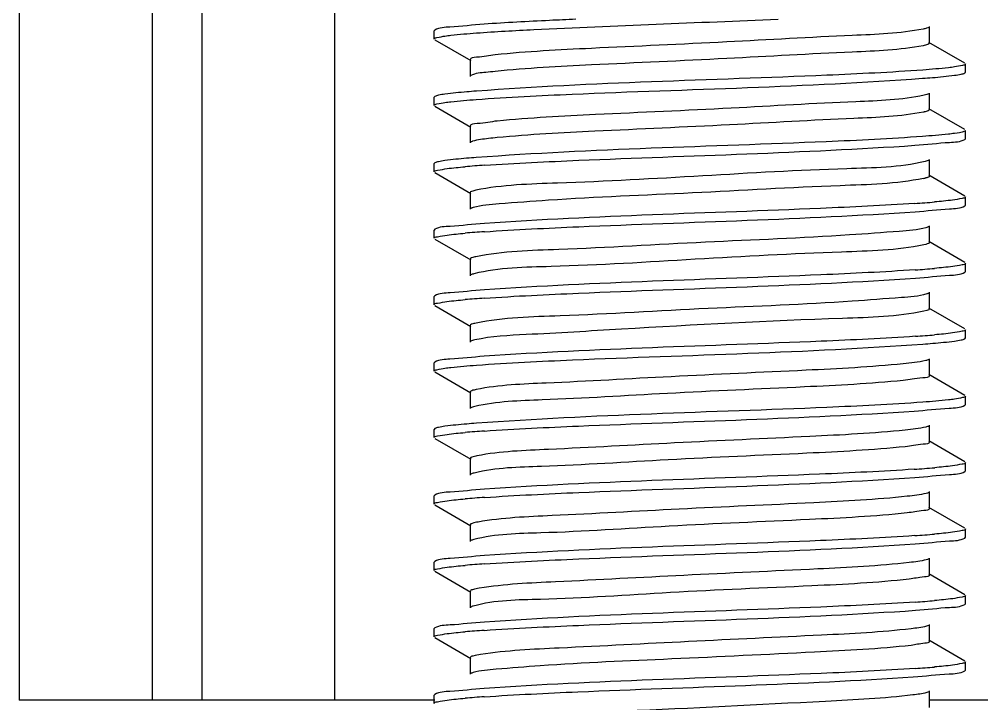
# Model space of a CAD drawing. Extents: x 1031190 to 1725648, y 733081 to 1571294.
# Drawn here: x 1139799.1 to 1140144.3, y 1211246 to 1211491.3 of the extents above; entities that cross this region are included whole.
import ezdxf

# ---------------------------------------------------------------- set-up
doc = ezdxf.new("R2010")
doc.units = 0
doc.header["$LTSCALE"] = 1000
doc.header["$MEASUREMENT"] = 0
doc.styles.get("Standard").update_dxf_attribs({"font": 'gbenor.shx', "bigfont": 'gbcbig.shx'})
doc.dimstyles.get("Standard").update_dxf_attribs({"dimtxt": 0.18, "dimasz": 0.18, "dimexe": 0.18, "dimexo": 0.0625, "dimgap": 0.09, "dimtad": 0, "dimtih": 1, "dimtoh": 1, "dimdec": 4, "dimzin": 0, "dimdsep": 46, "dimtxsty": 'Standard', "dimcen": 0.09, "dimadec": 0, "dimazin": 0, "dimtfac": 1, "dimtdec": 4, "dimtofl": 0, "dimtmove": 0, "dimatfit": 3, "dimfxl": 0, "dimtolj": 1, "dimtzin": 0, "dimarcsym": 0})

msp = doc.modelspace()

# ---------------------------------------------------------------- linework, layer by layer
at = {"linetype": 'Continuous'}
for p, q in [((1139799.13, 1215988.29), (1139799.13, 1211247.26)), ((1139846.75, 1215988.29), (1139846.75, 1211247.26)), ((1139864.61, 1215988.29), (1139864.61, 1211247.26)), ((1139912.24, 1215988.29), (1139912.24, 1211247.26)), ((1140125.57, 1211482.77), (1140125.57, 1211488.72)), ((1139948.18, 1211487.49), (1139947.96, 1211487.23)), ((1139947.96, 1211484.26), (1139947.96, 1211487.23)), ((1139947.96, 1211484.26), (1139947.96, 1211487.23)), ((1139948.18, 1211483.99), (1139961.11, 1211476.51)), ((1140138.24, 1211475.59), (1140125.31, 1211483.07)), ((1139960.85, 1211476.81), (1139960.85, 1211470.86)), ((1140138.46, 1211472.35), (1140138.46, 1211475.33)), ((1140138.46, 1211472.35), (1140138.46, 1211475.33)), ((1140138.24, 1211472.09), (1140138.46, 1211472.35)), ((1139948.18, 1211463.68), (1139947.96, 1211463.42)), ((1140125.57, 1211458.95), (1140125.57, 1211464.91)), ((1139947.96, 1211460.44), (1139947.96, 1211463.42)), ((1139947.96, 1211460.44), (1139947.96, 1211463.42)), ((1139948.18, 1211460.18), (1139961.11, 1211452.7)), ((1140138.24, 1211451.77), (1140125.31, 1211459.26)), ((1139960.85, 1211453), (1139960.85, 1211447.05)), ((1140138.46, 1211448.54), (1140138.46, 1211451.51)), ((1140138.46, 1211448.54), (1140138.46, 1211451.51)), ((1140138.24, 1211448.28), (1140138.46, 1211448.54)), ((1139948.18, 1211439.87), (1139947.96, 1211439.61)), ((1139947.96, 1211436.63), (1139947.96, 1211439.61)), ((1139947.96, 1211436.63), (1139947.96, 1211439.61)), ((1140125.57, 1211435.14), (1140125.57, 1211441.09)), ((1139948.18, 1211436.37), (1139961.11, 1211428.89)), ((1140138.24, 1211427.96), (1140125.31, 1211435.44)), ((1139960.85, 1211429.19), (1139960.85, 1211423.23)), ((1140138.46, 1211424.72), (1140138.46, 1211427.7)), ((1140138.46, 1211424.72), (1140138.46, 1211427.7)), ((1140138.24, 1211424.46), (1140138.46, 1211424.72)), ((1139948.18, 1211416.05), (1139947.96, 1211415.79)), ((1139947.96, 1211412.82), (1139947.96, 1211415.79)), ((1139947.96, 1211412.82), (1139947.96, 1211415.79)), ((1140125.57, 1211411.33), (1140125.57, 1211417.28)), ((1139948.18, 1211412.56), (1139961.11, 1211405.07)), ((1140124.31, 1211410.66), (1140123.54, 1211410.49)), ((1140138.24, 1211404.15), (1140125.31, 1211411.63)), ((1139960.85, 1211405.38), (1139960.85, 1211399.42)), ((1140138.46, 1211400.91), (1140138.46, 1211403.89)), ((1140138.46, 1211400.91), (1140138.46, 1211403.89)), ((1140138.24, 1211400.65), (1140138.46, 1211400.91)), ((1139948.18, 1211392.24), (1139947.96, 1211391.98)), ((1139947.96, 1211389), (1139947.96, 1211391.98)), ((1139947.96, 1211389), (1139947.96, 1211391.98)), ((1140125.57, 1211387.52), (1140125.57, 1211393.47)), ((1139948.18, 1211388.74), (1139961.11, 1211381.26)), ((1140138.24, 1211380.33), (1140125.31, 1211387.82)), ((1140124.58, 1211386.93), (1140123.58, 1211386.68)), ((1139960.85, 1211381.56), (1139960.85, 1211375.61)), ((1140138.46, 1211377.1), (1140138.46, 1211380.07)), ((1140138.46, 1211377.1), (1140138.46, 1211380.07)), ((1140138.24, 1211376.84), (1140138.46, 1211377.1)), ((1139948.18, 1211368.43), (1139947.96, 1211368.17)), ((1139947.96, 1211365.19), (1139947.96, 1211368.17)), ((1139947.96, 1211365.19), (1139947.96, 1211368.17)), ((1140125.57, 1211363.7), (1140125.57, 1211369.66)), ((1139948.18, 1211364.93), (1139961.11, 1211357.45)), ((1140138.24, 1211356.52), (1140125.31, 1211364)), ((1139960.85, 1211357.75), (1139960.85, 1211351.8)), ((1140138.24, 1211353.02), (1140138.46, 1211353.28)), ((1140138.46, 1211353.28), (1140138.46, 1211356.26)), ((1140138.46, 1211353.28), (1140138.46, 1211356.26)), ((1139948.18, 1211344.62), (1139947.96, 1211344.35)), ((1139947.96, 1211341.38), (1139947.96, 1211344.35)), ((1139947.96, 1211341.38), (1139947.96, 1211344.35)), ((1140125.57, 1211339.89), (1140125.57, 1211345.84)), ((1139948.18, 1211341.12), (1139961.11, 1211333.64)), ((1140138.24, 1211332.71), (1140125.31, 1211340.19)), ((1139960.85, 1211333.94), (1139960.85, 1211327.98)), ((1140138.24, 1211329.21), (1140138.46, 1211329.47)), ((1140138.46, 1211329.47), (1140138.46, 1211332.45)), ((1140138.46, 1211329.47), (1140138.46, 1211332.45)), ((1139948.18, 1211320.8), (1139947.96, 1211320.54)), ((1139947.96, 1211317.57), (1139947.96, 1211320.54)), ((1139947.96, 1211317.57), (1139947.96, 1211320.54)), ((1140125.57, 1211316.08), (1140125.57, 1211322.03)), ((1139948.18, 1211317.3), (1139961.11, 1211309.82)), ((1140138.24, 1211308.9), (1140125.31, 1211316.38)), ((1139960.85, 1211310.12), (1139960.85, 1211304.17)), ((1140138.46, 1211305.66), (1140138.46, 1211308.64)), ((1140138.46, 1211305.66), (1140138.46, 1211308.64)), ((1140138.24, 1211305.4), (1140138.46, 1211305.66)), ((1140125.57, 1211292.26), (1140125.57, 1211298.22)), ((1139948.18, 1211296.99), (1139947.96, 1211296.73)), ((1139947.96, 1211293.75), (1139947.96, 1211296.73)), ((1139947.96, 1211293.75), (1139947.96, 1211296.73)), ((1139948.18, 1211293.49), (1139961.11, 1211286.01)), ((1140138.24, 1211285.08), (1140125.31, 1211292.57)), ((1139960.85, 1211286.31), (1139960.85, 1211280.36)), ((1140138.46, 1211281.85), (1140138.46, 1211284.82)), ((1140138.46, 1211281.85), (1140138.46, 1211284.82)), ((1140138.24, 1211281.59), (1140138.46, 1211281.85)), ((1140125.57, 1211268.45), (1140125.57, 1211274.4)), ((1139948.18, 1211273.18), (1139947.96, 1211272.92)), ((1139947.96, 1211269.94), (1139947.96, 1211272.92)), ((1139947.96, 1211269.94), (1139947.96, 1211272.92)), ((1139948.18, 1211269.68), (1139961.11, 1211262.2)), ((1140138.24, 1211261.27), (1140125.31, 1211268.75)), ((1139960.85, 1211262.5), (1139960.85, 1211256.55)), ((1140138.46, 1211258.03), (1140138.46, 1211261.01)), ((1140138.46, 1211258.03), (1140138.46, 1211261.01)), ((1140138.24, 1211257.77), (1140138.46, 1211258.03)), ((1140125.57, 1211244.64), (1140125.57, 1211250.59)), ((1139948.18, 1211247.26), (1139799.13, 1211247.26)), ((1139948.18, 1211249.36), (1139947.96, 1211249.1)), ((1139947.96, 1211246.13), (1139947.96, 1211249.1)), ((1139947.96, 1211246.13), (1139947.96, 1211249.1)), ((1140287.29, 1211247.26), (1140125.31, 1211247.26))]:
    msp.add_line(p, q, dxfattribs=at)
for centre, radius, start, end in [((1140119.27, 1211478.59), 20.92, 281.3918, 282.1324), ((1139993.36, 1211029.76), 410.16, 93.8283, 94.8033), ((1140119.92, 1211451.74), 17.82, 281.5512, 283.2684), ((1140092.94, 1211836.09), 411.68, 273.8155, 274.8057), ((1139993.31, 1211006.48), 409.62, 93.8318, 94.8034), ((1140093.14, 1211809.78), 409.18, 273.8332, 274.8048), ((1139993.22, 1210983.89), 408.39, 93.84, 94.8036), ((1140093.23, 1211784.79), 407.99, 273.8425, 274.8038), ((1139993.34, 1210934.67), 410, 93.8293, 94.8034), ((1140092.62, 1211744.83), 415.68, 273.7884, 274.8061), ((1139993.36, 1210910.69), 410.16, 93.8282, 94.8033), ((1140092.93, 1211717.13), 411.78, 273.8148, 274.8057), ((1139993.32, 1210887.39), 409.64, 93.8316, 94.8034), ((1140093.13, 1211690.78), 409.24, 273.8328, 274.8049), ((1139993.22, 1210864.78), 408.44, 93.8397, 94.8036), ((1140093.23, 1211665.74), 408.01, 273.8424, 274.8038), ((1139993.26, 1210840.49), 408.91, 93.8365, 94.8036)]:
    msp.add_arc(centre, radius, start, end, dxfattribs=at)
for points, knots in [([(1139963.09, 1211486.42), (1139969.95, 1211486.93), (1140006.01, 1211488.9), (1140042.1, 1211490.13), (1140071.3, 1211491.34)], [0, 0, 0, 0, 0.190688, 1, 1, 1, 1]), ([(1139998.71, 1211491.34), (1139995.57, 1211491.2), (1139984.62, 1211490.69), (1139973.67, 1211490.13), (1139965.86, 1211489.59)], [0, 0, 0, 0, 0.286076, 1, 1, 1, 1]), ([(1139965.86, 1211489.59), (1139961.77, 1211489.31), (1139956.03, 1211488.52), (1139949.78, 1211488.41), (1139948.19, 1211487.49)], [0, 0, 0, 0, 0.690228, 1, 1, 1, 1]), ([(1140123.3, 1211487.83), (1140114.96, 1211486.18), (1140091.31, 1211485.37), (1140051.72, 1211483.03), (1140008.98, 1211481.18), (1139981.27, 1211479.76), (1139969.79, 1211478.6)], [0, 0, 0, 0, 0.165781, 0.45908, 0.774887, 1, 1, 1, 1]), ([(1140125.31, 1211488.42), (1140125.07, 1211488.28), (1140124.4, 1211488.06), (1140123.72, 1211487.91), (1140123.3, 1211487.83)], [0, 0, 0, 0, 0.387259, 1, 1, 1, 1]), ([(1139947.96, 1211484.26), (1139947.96, 1211484.63), (1139949.85, 1211484.94), (1139950.85, 1211485.2), (1139951.81, 1211485.34)], [0, 0, 0, 0, 0.274524, 1, 1, 1, 1]), ([(1139951.81, 1211485.34), (1139952.53, 1211485.44), (1139956.28, 1211485.9), (1139960.04, 1211486.2), (1139963.09, 1211486.42)], [0, 0, 0, 0, 0.191293, 1, 1, 1, 1]), ([(1140123.3, 1211481.87), (1140114.96, 1211480.23), (1140091.31, 1211479.41), (1140051.72, 1211477.08), (1140008.98, 1211475.23), (1139981.27, 1211473.81), (1139969.79, 1211472.64)], [0, 0, 0, 0, 0.165781, 0.45908, 0.774887, 1, 1, 1, 1]), ([(1140125.57, 1211482.77), (1140125.57, 1211482.53), (1140124.54, 1211482.14), (1140123.87, 1211481.99), (1140123.3, 1211481.87)], [0, 0, 0, 0, 0.291748, 1, 1, 1, 1]), ([(1139969.79, 1211478.6), (1139967.56, 1211478.37), (1139965.45, 1211477.69), (1139960.85, 1211477.63), (1139960.85, 1211476.81)], [0, 0, 0, 0, 0.734361, 1, 1, 1, 1]), ([(1140134.57, 1211474.24), (1140133.85, 1211474.14), (1140130.08, 1211473.68), (1140126.29, 1211473.38), (1140123.23, 1211473.15)], [0, 0, 0, 0, 0.191424, 1, 1, 1, 1]), ([(1140138.46, 1211475.33), (1140138.46, 1211474.95), (1140136.55, 1211474.63), (1140135.55, 1211474.38), (1140134.57, 1211474.24)], [0, 0, 0, 0, 0.274347, 1, 1, 1, 1]), ([(1139969.79, 1211472.64), (1139968.69, 1211472.53), (1139965.82, 1211472.11), (1139962.7, 1211472.08), (1139961.11, 1211471.16)], [0, 0, 0, 0, 0.375377, 1, 1, 1, 1]), ([(1140123.23, 1211473.15), (1140111.74, 1211472.31), (1140058.36, 1211469.71), (1140004.9, 1211468.66), (1139963.09, 1211465.58)], [0, 0, 0, 0, 0.215525, 1, 1, 1, 1]), ([(1140123.09, 1211470.17), (1140124.27, 1211470.25), (1140128.08, 1211470.55), (1140131.9, 1211470.89), (1140134.53, 1211471.26)], [0, 0, 0, 0, 0.307299, 1, 1, 1, 1]), ([(1140134.53, 1211471.26), (1140135.34, 1211471.37), (1140136.58, 1211471.58), (1140137.84, 1211471.86), (1140138.23, 1211472.09)], [0, 0, 0, 0, 0.643818, 1, 1, 1, 1]), ([(1139963.04, 1211462.6), (1139974.48, 1211463.45), (1140027.84, 1211466.05), (1140081.27, 1211467.11), (1140123.09, 1211470.17)], [0, 0, 0, 0, 0.214845, 1, 1, 1, 1]), ([(1139951.81, 1211464.5), (1139951.02, 1211464.39), (1139949.81, 1211464.18), (1139948.57, 1211463.9), (1139948.19, 1211463.68)], [0, 0, 0, 0, 0.643035, 1, 1, 1, 1]), ([(1139963.09, 1211465.58), (1139961.93, 1211465.5), (1139958.17, 1211465.2), (1139954.4, 1211464.87), (1139951.81, 1211464.5)], [0, 0, 0, 0, 0.307528, 1, 1, 1, 1]), ([(1140123.67, 1211464.09), (1140115.64, 1211462.36), (1140092.37, 1211461.68), (1140053.18, 1211459.25), (1140010.27, 1211457.44), (1139982.27, 1211456), (1139970.56, 1211454.86)], [0, 0, 0, 0, 0.160645, 0.451989, 0.769743, 1, 1, 1, 1]), ([(1140125.31, 1211464.61), (1140125.11, 1211464.49), (1140124.56, 1211464.3), (1140124.01, 1211464.16), (1140123.67, 1211464.09)], [0, 0, 0, 0, 0.396009, 1, 1, 1, 1]), ([(1139947.96, 1211460.44), (1139947.96, 1211460.81), (1139949.84, 1211461.13), (1139950.84, 1211461.39), (1139951.8, 1211461.52)], [0, 0, 0, 0, 0.274583, 1, 1, 1, 1]), ([(1139951.8, 1211461.52), (1139952.51, 1211461.62), (1139956.25, 1211462.08), (1139960, 1211462.38), (1139963.04, 1211462.6)], [0, 0, 0, 0, 0.191287, 1, 1, 1, 1]), ([(1140123.4, 1211458.08), (1140115.22, 1211456.43), (1140091.88, 1211455.64), (1140052.67, 1211453.3), (1140009.98, 1211451.47), (1139982.19, 1211450.04), (1139970.56, 1211448.91)], [0, 0, 0, 0, 0.163506, 0.454907, 0.771081, 1, 1, 1, 1]), ([(1140125.57, 1211458.95), (1140125.57, 1211458.74), (1140124.73, 1211458.38), (1140124.15, 1211458.24), (1140123.67, 1211458.14)], [0, 0, 0, 0, 0.29759, 1, 1, 1, 1]), ([(1139970.56, 1211454.86), (1139968.13, 1211454.62), (1139965.86, 1211453.88), (1139960.85, 1211453.88), (1139960.85, 1211453)], [0, 0, 0, 0, 0.735005, 1, 1, 1, 1]), ([(1140134.53, 1211450.42), (1140133.8, 1211450.32), (1140130, 1211449.86), (1140126.18, 1211449.56), (1140123.09, 1211449.33)], [0, 0, 0, 0, 0.191494, 1, 1, 1, 1]), ([(1140138.46, 1211451.51), (1140138.46, 1211451.39), (1140137.06, 1211450.51), (1140135.77, 1211450.59), (1140134.53, 1211450.42)], [0, 0, 0, 0, 0.089011, 1, 1, 1, 1]), ([(1139961.68, 1211447.59), (1139961.57, 1211447.55), (1139961.38, 1211447.48), (1139961.19, 1211447.39), (1139961.11, 1211447.35)], [0, 0, 0, 0, 0.560435, 1, 1, 1, 1]), ([(1139970.56, 1211448.91), (1139969.52, 1211448.81), (1139966.56, 1211448.46), (1139963.54, 1211448.19), (1139961.68, 1211447.59)], [0, 0, 0, 0, 0.346657, 1, 1, 1, 1]), ([(1140123.09, 1211449.33), (1140111.59, 1211448.49), (1140058.24, 1211445.89), (1140004.8, 1211444.84), (1139963.04, 1211441.77)], [0, 0, 0, 0, 0.21594, 1, 1, 1, 1]), ([(1140120.33, 1211446.16), (1140124.48, 1211446.44), (1140130.29, 1211447.24), (1140136.62, 1211447.35), (1140138.23, 1211448.28)], [0, 0, 0, 0, 0.690459, 1, 1, 1, 1]), ([(1139965.97, 1211439), (1139977.23, 1211439.76), (1140028.69, 1211442.24), (1140080.2, 1211443.44), (1140120.33, 1211446.16)], [0, 0, 0, 0, 0.219125, 1, 1, 1, 1]), ([(1139951.8, 1211440.69), (1139951.01, 1211440.57), (1139949.8, 1211440.36), (1139948.57, 1211440.09), (1139948.19, 1211439.87)], [0, 0, 0, 0, 0.642904, 1, 1, 1, 1]), ([(1139963.04, 1211441.77), (1139961.88, 1211441.68), (1139958.13, 1211441.39), (1139954.38, 1211441.05), (1139951.8, 1211440.69)], [0, 0, 0, 0, 0.307539, 1, 1, 1, 1]), ([(1140124, 1211440.35), (1140114.85, 1211438.18), (1140087.95, 1211437.82), (1140044.12, 1211435.13), (1139999.83, 1211432.67), (1139972.45, 1211432.04), (1139962.85, 1211430.03)], [0, 0, 0, 0, 0.174762, 0.494833, 0.817817, 1, 1, 1, 1]), ([(1140125.31, 1211440.79), (1140125.15, 1211440.7), (1140124.71, 1211440.53), (1140124.27, 1211440.42), (1140124, 1211440.35)], [0, 0, 0, 0, 0.405964, 1, 1, 1, 1]), ([(1139947.96, 1211436.63), (1139947.96, 1211437.06), (1139950.25, 1211437.35), (1139951.41, 1211437.66), (1139952.56, 1211437.81)], [0, 0, 0, 0, 0.271491, 1, 1, 1, 1]), ([(1140123.48, 1211434.29), (1140113.66, 1211432.27), (1140085.79, 1211431.66), (1140041.06, 1211428.85), (1140000.16, 1211427.42), (1139974.03, 1211425.35), (1139964.93, 1211424.7), (1139961.93, 1211423.85)], [0, 0, 0, 0, 0.185871, 0.51286, 0.832554, 0.942221, 1, 1, 1, 1]), ([(1140125.57, 1211435.14), (1140125.57, 1211434.96), (1140124.9, 1211434.61), (1140124.4, 1211434.5), (1140124, 1211434.4)], [0, 0, 0, 0, 0.304804, 1, 1, 1, 1]), ([(1139962.85, 1211430.03), (1139962.34, 1211429.92), (1139961.74, 1211429.78), (1139960.85, 1211429.41), (1139960.85, 1211429.19)], [0, 0, 0, 0, 0.704965, 1, 1, 1, 1]), ([(1140138.46, 1211427.7), (1140138.46, 1211427.27), (1140136.18, 1211426.98), (1140135.03, 1211426.67), (1140133.88, 1211426.52)], [0, 0, 0, 0, 0.271562, 1, 1, 1, 1]), ([(1139961.93, 1211423.85), (1139961.77, 1211423.8), (1139961.49, 1211423.72), (1139961.22, 1211423.6), (1139961.11, 1211423.54)], [0, 0, 0, 0, 0.574666, 1, 1, 1, 1]), ([(1139965.94, 1211415.18), (1139977.22, 1211415.95), (1140028.74, 1211418.43), (1140080.32, 1211419.62), (1140120.49, 1211422.36)], [0, 0, 0, 0, 0.219209, 1, 1, 1, 1]), ([(1140120.33, 1211425.32), (1140109.05, 1211424.56), (1140057.6, 1211422.08), (1140006.08, 1211420.89), (1139965.97, 1211418.16)], [0, 0, 0, 0, 0.219533, 1, 1, 1, 1]), ([(1140120.49, 1211422.36), (1140124.6, 1211422.64), (1140130.36, 1211423.43), (1140136.63, 1211423.54), (1140138.23, 1211424.46)], [0, 0, 0, 0, 0.690288, 1, 1, 1, 1]), ([(1139965.97, 1211418.16), (1139961.85, 1211417.88), (1139956.08, 1211417.08), (1139949.79, 1211416.98), (1139948.19, 1211416.05)], [0, 0, 0, 0, 0.69034, 1, 1, 1, 1]), ([(1140124.31, 1211416.62), (1140121.2, 1211415.8), (1140111.97, 1211415.11), (1140085.68, 1211413.09), (1140044.84, 1211411.64), (1140000.31, 1211408.84), (1139972.63, 1211408.24), (1139962.9, 1211406.22)], [0, 0, 0, 0, 0.059564, 0.170353, 0.490239, 0.815661, 1, 1, 1, 1]), ([(1140125.31, 1211416.98), (1140125.18, 1211416.91), (1140124.85, 1211416.77), (1140124.51, 1211416.67), (1140124.31, 1211416.62)], [0, 0, 0, 0, 0.417288, 1, 1, 1, 1]), ([(1139947.96, 1211412.82), (1139947.96, 1211413.25), (1139950.24, 1211413.54), (1139951.4, 1211413.85), (1139952.55, 1211414)], [0, 0, 0, 0, 0.271519, 1, 1, 1, 1]), ([(1140123.54, 1211410.49), (1140113.86, 1211408.47), (1140086.3, 1211407.82), (1140041.79, 1211405.4), (1139998.03, 1211402.58), (1139971.2, 1211402.39), (1139962.22, 1211400.11)], [0, 0, 0, 0, 0.183514, 0.508051, 0.828043, 1, 1, 1, 1]), ([(1140125.57, 1211411.33), (1140125.57, 1211411.18), (1140125.05, 1211410.86), (1140124.63, 1211410.75), (1140124.31, 1211410.66)], [0, 0, 0, 0, 0.313757, 1, 1, 1, 1]), ([(1139962.9, 1211406.22), (1139962.38, 1211406.11), (1139961.76, 1211405.97), (1139960.85, 1211405.6), (1139960.85, 1211405.38)], [0, 0, 0, 0, 0.705452, 1, 1, 1, 1]), ([(1140138.46, 1211403.89), (1140138.46, 1211403.46), (1140136.19, 1211403.17), (1140135.04, 1211402.86), (1140133.9, 1211402.71)], [0, 0, 0, 0, 0.271625, 1, 1, 1, 1]), ([(1139962.22, 1211400.11), (1139961.99, 1211400.06), (1139961.62, 1211399.95), (1139961.25, 1211399.8), (1139961.11, 1211399.72)], [0, 0, 0, 0, 0.587032, 1, 1, 1, 1]), ([(1139965.87, 1211391.37), (1139977.15, 1211392.14), (1140028.72, 1211394.62), (1140080.36, 1211395.81), (1140120.58, 1211398.55)], [0, 0, 0, 0, 0.219118, 1, 1, 1, 1]), ([(1140120.49, 1211401.52), (1140109.22, 1211400.75), (1140057.7, 1211398.27), (1140006.12, 1211397.08), (1139965.94, 1211394.35)], [0, 0, 0, 0, 0.219183, 1, 1, 1, 1]), ([(1140120.58, 1211398.55), (1140124.66, 1211398.83), (1140130.39, 1211399.62), (1140136.64, 1211399.73), (1140138.23, 1211400.65)], [0, 0, 0, 0, 0.690194, 1, 1, 1, 1]), ([(1139965.94, 1211394.35), (1139961.83, 1211394.07), (1139956.07, 1211393.27), (1139949.79, 1211393.16), (1139948.19, 1211392.24)], [0, 0, 0, 0, 0.690307, 1, 1, 1, 1]), ([(1140124.58, 1211392.88), (1140121.65, 1211392.01), (1140112.62, 1211391.39), (1140086.6, 1211389.28), (1140045.66, 1211387.88), (1140000.83, 1211385.06), (1139972.85, 1211384.44), (1139962.96, 1211382.42)], [0, 0, 0, 0, 0.056727, 0.165723, 0.485276, 0.813183, 1, 1, 1, 1]), ([(1140125.31, 1211393.17), (1140125.21, 1211393.11), (1140124.97, 1211393), (1140124.72, 1211392.92), (1140124.58, 1211392.88)], [0, 0, 0, 0, 0.430302, 1, 1, 1, 1]), ([(1139947.96, 1211389), (1139947.96, 1211389.44), (1139950.23, 1211389.72), (1139951.39, 1211390.03), (1139952.53, 1211390.18)], [0, 0, 0, 0, 0.271583, 1, 1, 1, 1]), ([(1140123.58, 1211386.68), (1140114.02, 1211384.67), (1140077.56, 1211383.76), (1140030.07, 1211381.19), (1139986.2, 1211378.49), (1139968.53, 1211377.75), (1139962.54, 1211376.38)], [0, 0, 0, 0, 0.181467, 0.673532, 0.885685, 1, 1, 1, 1]), ([(1140125.57, 1211387.52), (1140125.57, 1211387.39), (1140125.18, 1211387.1), (1140124.84, 1211387), (1140124.58, 1211386.93)], [0, 0, 0, 0, 0.324978, 1, 1, 1, 1]), ([(1139962.96, 1211382.42), (1139962.43, 1211382.31), (1139961.8, 1211382.17), (1139960.85, 1211381.79), (1139960.85, 1211381.56)], [0, 0, 0, 0, 0.706285, 1, 1, 1, 1]), ([(1140120.58, 1211377.71), (1140109.29, 1211376.94), (1140057.72, 1211374.46), (1140006.09, 1211373.27), (1139965.87, 1211370.53)], [0, 0, 0, 0, 0.219053, 1, 1, 1, 1]), ([(1140138.46, 1211380.07), (1140138.46, 1211379.64), (1140136.19, 1211379.36), (1140135.04, 1211379.04), (1140133.89, 1211378.9)], [0, 0, 0, 0, 0.271614, 1, 1, 1, 1]), ([(1139962.54, 1211376.38), (1139962.24, 1211376.31), (1139961.76, 1211376.19), (1139961.28, 1211376.01), (1139961.11, 1211375.91)], [0, 0, 0, 0, 0.59783, 1, 1, 1, 1]), ([(1139963.09, 1211367.36), (1139974.55, 1211368.2), (1140027.94, 1211370.8), (1140081.4, 1211371.86), (1140123.23, 1211374.92)], [0, 0, 0, 0, 0.215143, 1, 1, 1, 1]), ([(1140123.23, 1211374.92), (1140124.4, 1211375.01), (1140128.18, 1211375.31), (1140131.97, 1211375.64), (1140134.57, 1211376.01)], [0, 0, 0, 0, 0.307391, 1, 1, 1, 1]), ([(1140134.57, 1211376.01), (1140135.37, 1211376.12), (1140136.59, 1211376.34), (1140137.85, 1211376.61), (1140138.23, 1211376.84)], [0, 0, 0, 0, 0.643386, 1, 1, 1, 1]), ([(1139965.87, 1211370.53), (1139961.77, 1211370.25), (1139956.04, 1211369.46), (1139949.78, 1211369.35), (1139948.19, 1211368.43)], [0, 0, 0, 0, 0.690231, 1, 1, 1, 1]), ([(1139951.81, 1211366.27), (1139952.53, 1211366.37), (1139956.28, 1211366.83), (1139960.04, 1211367.13), (1139963.09, 1211367.36)], [0, 0, 0, 0, 0.191293, 1, 1, 1, 1]), ([(1140116.15, 1211367.83), (1140104.57, 1211366.68), (1140076.8, 1211365.25), (1140034.09, 1211363.42), (1139994.74, 1211361.08), (1139971.29, 1211360.28), (1139963.05, 1211358.63)], [0, 0, 0, 0, 0.227541, 0.543602, 0.835698, 1, 1, 1, 1]), ([(1140125.31, 1211369.35), (1140124.98, 1211369.16), (1140121.94, 1211368.35), (1140118.86, 1211368.09), (1140116.15, 1211367.83)], [0, 0, 0, 0, 0.122661, 1, 1, 1, 1]), ([(1139947.96, 1211365.19), (1139947.96, 1211365.56), (1139949.85, 1211365.88), (1139950.85, 1211366.14), (1139951.81, 1211366.27)], [0, 0, 0, 0, 0.274522, 1, 1, 1, 1]), ([(1140125.57, 1211363.7), (1140125.57, 1211362.85), (1140120.71, 1211362.82), (1140118.5, 1211362.11), (1140116.15, 1211361.87)], [0, 0, 0, 0, 0.265215, 1, 1, 1, 1]), ([(1140116.15, 1211361.87), (1140104.38, 1211360.71), (1140076.18, 1211359.26), (1140032.97, 1211357.47), (1139993.68, 1211354.93), (1139970.39, 1211354.38), (1139962.49, 1211352.56)], [0, 0, 0, 0, 0.230468, 0.550002, 0.841978, 1, 1, 1, 1]), ([(1139963.05, 1211358.63), (1139962.49, 1211358.52), (1139961.84, 1211358.37), (1139960.85, 1211357.98), (1139960.85, 1211357.75)], [0, 0, 0, 0, 0.707378, 1, 1, 1, 1]), ([(1140123.23, 1211354.09), (1140111.75, 1211353.25), (1140058.36, 1211350.64), (1140004.9, 1211349.6), (1139963.09, 1211346.52)], [0, 0, 0, 0, 0.215512, 1, 1, 1, 1]), ([(1140134.57, 1211355.17), (1140133.85, 1211355.07), (1140130.08, 1211354.61), (1140126.3, 1211354.31), (1140123.23, 1211354.09)], [0, 0, 0, 0, 0.19142, 1, 1, 1, 1]), ([(1140138.46, 1211356.26), (1140138.46, 1211355.89), (1140136.55, 1211355.57), (1140135.55, 1211355.31), (1140134.57, 1211355.17)], [0, 0, 0, 0, 0.274354, 1, 1, 1, 1]), ([(1139962.49, 1211352.56), (1139962.21, 1211352.49), (1139961.74, 1211352.37), (1139961.28, 1211352.2), (1139961.11, 1211352.1)], [0, 0, 0, 0, 0.596305, 1, 1, 1, 1]), ([(1139965.96, 1211343.75), (1139977.19, 1211344.51), (1140028.57, 1211346.99), (1140080, 1211348.19), (1140120.09, 1211350.89)], [0, 0, 0, 0, 0.218853, 1, 1, 1, 1]), ([(1140120.09, 1211350.89), (1140124.29, 1211351.17), (1140130.18, 1211351.99), (1140136.6, 1211352.08), (1140138.23, 1211353.02)], [0, 0, 0, 0, 0.690713, 1, 1, 1, 1]), ([(1139963.09, 1211346.52), (1139961.93, 1211346.44), (1139958.17, 1211346.14), (1139954.4, 1211345.8), (1139951.81, 1211345.44)], [0, 0, 0, 0, 0.307528, 1, 1, 1, 1]), ([(1139951.81, 1211345.44), (1139951.02, 1211345.33), (1139949.81, 1211345.11), (1139948.57, 1211344.84), (1139948.19, 1211344.62)], [0, 0, 0, 0, 0.643038, 1, 1, 1, 1]), ([(1140116.9, 1211344.09), (1140105.51, 1211342.91), (1140077.91, 1211341.51), (1140035.23, 1211339.64), (1139995.51, 1211337.33), (1139971.72, 1211336.47), (1139963.27, 1211334.86)], [0, 0, 0, 0, 0.223225, 0.538318, 0.832334, 1, 1, 1, 1]), ([(1140125.31, 1211345.54), (1140125, 1211345.36), (1140122.22, 1211344.59), (1140119.38, 1211344.34), (1140116.9, 1211344.09)], [0, 0, 0, 0, 0.124823, 1, 1, 1, 1]), ([(1139947.96, 1211341.38), (1139947.96, 1211341.81), (1139950.25, 1211342.1), (1139951.41, 1211342.41), (1139952.56, 1211342.56)], [0, 0, 0, 0, 0.271499, 1, 1, 1, 1]), ([(1140125.57, 1211339.89), (1140125.57, 1211339.1), (1140121.11, 1211339.01), (1140119.07, 1211338.36), (1140116.9, 1211338.14)], [0, 0, 0, 0, 0.265945, 1, 1, 1, 1]), ([(1140116.9, 1211338.14), (1140105.17, 1211336.93), (1140076.81, 1211335.48), (1140033.25, 1211333.7), (1139993.63, 1211331.03), (1139970.13, 1211330.64), (1139962.28, 1211328.69)], [0, 0, 0, 0, 0.228361, 0.549652, 0.8435, 1, 1, 1, 1]), ([(1139963.27, 1211334.86), (1139962.66, 1211334.74), (1139961.95, 1211334.58), (1139960.85, 1211334.19), (1139960.85, 1211333.94)], [0, 0, 0, 0, 0.710122, 1, 1, 1, 1]), ([(1140120.09, 1211330.05), (1140108.79, 1211329.29), (1140057.42, 1211326.82), (1140005.98, 1211325.63), (1139965.96, 1211322.91)], [0, 0, 0, 0, 0.220125, 1, 1, 1, 1]), ([(1140120.33, 1211327.09), (1140124.47, 1211327.38), (1140130.28, 1211328.18), (1140136.62, 1211328.28), (1140138.23, 1211329.21)], [0, 0, 0, 0, 0.690466, 1, 1, 1, 1]), ([(1140138.46, 1211332.45), (1140138.46, 1211332.01), (1140136.16, 1211331.73), (1140135, 1211331.41), (1140133.85, 1211331.26)], [0, 0, 0, 0, 0.271419, 1, 1, 1, 1]), ([(1139962.28, 1211328.69), (1139962.05, 1211328.63), (1139961.65, 1211328.52), (1139961.26, 1211328.37), (1139961.11, 1211328.29)], [0, 0, 0, 0, 0.588945, 1, 1, 1, 1]), ([(1139965.97, 1211319.93), (1139977.23, 1211320.7), (1140028.68, 1211323.18), (1140080.2, 1211324.37), (1140120.33, 1211327.09)], [0, 0, 0, 0, 0.219119, 1, 1, 1, 1]), ([(1139965.96, 1211322.91), (1139961.85, 1211322.63), (1139956.08, 1211321.83), (1139949.79, 1211321.72), (1139948.19, 1211320.8)], [0, 0, 0, 0, 0.69033, 1, 1, 1, 1]), ([(1139947.96, 1211317.57), (1139947.96, 1211318), (1139950.25, 1211318.28), (1139951.41, 1211318.6), (1139952.56, 1211318.75)], [0, 0, 0, 0, 0.271491, 1, 1, 1, 1]), ([(1140117.63, 1211320.35), (1140106.48, 1211319.15), (1140079.18, 1211317.77), (1140036.69, 1211315.87), (1139996.6, 1211313.63), (1139972.43, 1211312.67), (1139963.68, 1211311.12)], [0, 0, 0, 0, 0.218113, 0.531271, 0.827228, 1, 1, 1, 1]), ([(1140125.31, 1211321.73), (1140125.02, 1211321.56), (1140122.49, 1211320.83), (1140119.89, 1211320.6), (1140117.63, 1211320.35)], [0, 0, 0, 0, 0.127123, 1, 1, 1, 1]), ([(1140125.57, 1211316.08), (1140125.57, 1211315.35), (1140121.5, 1211315.2), (1140119.61, 1211314.61), (1140117.63, 1211314.4)], [0, 0, 0, 0, 0.266757, 1, 1, 1, 1]), ([(1140117.63, 1211314.4), (1140105.96, 1211313.15), (1140077.47, 1211311.71), (1140033.58, 1211309.93), (1139993.65, 1211307.14), (1139969.92, 1211306.9), (1139962.12, 1211304.84)], [0, 0, 0, 0, 0.225996, 0.548844, 0.844625, 1, 1, 1, 1]), ([(1139963.68, 1211311.12), (1139962.97, 1211310.99), (1139962.17, 1211310.81), (1139960.85, 1211310.41), (1139960.85, 1211310.12)], [0, 0, 0, 0, 0.714571, 1, 1, 1, 1]), ([(1140138.46, 1211308.64), (1140138.46, 1211308.2), (1140136.18, 1211307.92), (1140135.03, 1211307.61), (1140133.88, 1211307.46)], [0, 0, 0, 0, 0.271559, 1, 1, 1, 1]), ([(1140120.33, 1211306.26), (1140109.05, 1211305.49), (1140057.59, 1211303.02), (1140006.08, 1211301.82), (1139965.97, 1211299.1)], [0, 0, 0, 0, 0.219548, 1, 1, 1, 1]), ([(1140120.49, 1211303.29), (1140124.6, 1211303.57), (1140130.36, 1211304.37), (1140136.63, 1211304.48), (1140138.23, 1211305.4)], [0, 0, 0, 0, 0.690293, 1, 1, 1, 1]), ([(1139962.12, 1211304.84), (1139961.92, 1211304.78), (1139961.57, 1211304.68), (1139961.24, 1211304.55), (1139961.11, 1211304.47)], [0, 0, 0, 0, 0.582235, 1, 1, 1, 1]), ([(1139965.94, 1211296.12), (1139977.22, 1211296.89), (1140028.74, 1211299.37), (1140080.32, 1211300.56), (1140120.49, 1211303.29)], [0, 0, 0, 0, 0.219209, 1, 1, 1, 1]), ([(1139965.97, 1211299.1), (1139961.85, 1211298.82), (1139956.08, 1211298.02), (1139949.79, 1211297.91), (1139948.19, 1211296.99)], [0, 0, 0, 0, 0.69034, 1, 1, 1, 1]), ([(1139947.96, 1211293.75), (1139947.96, 1211294.19), (1139950.24, 1211294.47), (1139951.4, 1211294.79), (1139952.55, 1211294.93)], [0, 0, 0, 0, 0.271518, 1, 1, 1, 1]), ([(1140118.32, 1211296.62), (1140107.42, 1211295.39), (1140080.44, 1211294.03), (1140038.14, 1211292.1), (1139997.72, 1211289.92), (1139973.17, 1211288.87), (1139964.13, 1211287.38)], [0, 0, 0, 0, 0.213019, 0.524248, 0.822139, 1, 1, 1, 1]), ([(1140125.31, 1211297.92), (1140125.04, 1211297.76), (1140122.74, 1211297.07), (1140120.38, 1211296.85), (1140118.32, 1211296.62)], [0, 0, 0, 0, 0.129618, 1, 1, 1, 1]), ([(1140125.57, 1211292.26), (1140125.58, 1211291.6), (1140121.88, 1211291.39), (1140120.13, 1211290.87), (1140118.32, 1211290.66)], [0, 0, 0, 0, 0.267771, 1, 1, 1, 1]), ([(1140118.32, 1211290.66), (1140106.73, 1211289.36), (1140078.15, 1211287.93), (1140033.98, 1211286.16), (1139993.73, 1211283.25), (1139969.76, 1211283.16), (1139961.98, 1211280.99)], [0, 0, 0, 0, 0.223404, 0.547643, 0.845414, 1, 1, 1, 1]), ([(1139964.13, 1211287.38), (1139963.3, 1211287.25), (1139962.41, 1211287.03), (1139960.85, 1211286.64), (1139960.85, 1211286.31)], [0, 0, 0, 0, 0.718256, 1, 1, 1, 1]), ([(1140138.46, 1211284.82), (1140138.46, 1211284.39), (1140136.19, 1211284.11), (1140135.04, 1211283.79), (1140133.9, 1211283.65)], [0, 0, 0, 0, 0.271624, 1, 1, 1, 1]), ([(1139961.98, 1211280.99), (1139961.81, 1211280.94), (1139961.51, 1211280.85), (1139961.22, 1211280.73), (1139961.11, 1211280.66)], [0, 0, 0, 0, 0.57614, 1, 1, 1, 1]), ([(1140120.49, 1211282.46), (1140109.21, 1211281.69), (1140057.7, 1211279.21), (1140006.12, 1211278.02), (1139965.94, 1211275.28)], [0, 0, 0, 0, 0.219191, 1, 1, 1, 1]), ([(1140120.57, 1211279.49), (1140124.66, 1211279.76), (1140130.39, 1211280.56), (1140136.64, 1211280.67), (1140138.23, 1211281.59)], [0, 0, 0, 0, 0.690195, 1, 1, 1, 1]), ([(1139965.87, 1211272.3), (1139977.15, 1211273.07), (1140028.72, 1211275.56), (1140080.36, 1211276.74), (1140120.57, 1211279.49)], [0, 0, 0, 0, 0.219123, 1, 1, 1, 1]), ([(1139965.94, 1211275.28), (1139961.83, 1211275), (1139956.07, 1211274.21), (1139949.79, 1211274.1), (1139948.19, 1211273.18)], [0, 0, 0, 0, 0.690309, 1, 1, 1, 1]), ([(1140125.31, 1211274.1), (1140125.06, 1211273.96), (1140122.99, 1211273.31), (1140120.84, 1211273.1), (1140118.99, 1211272.88)], [0, 0, 0, 0, 0.132296, 1, 1, 1, 1]), ([(1139947.96, 1211269.94), (1139947.96, 1211270.37), (1139950.23, 1211270.66), (1139951.39, 1211270.97), (1139952.54, 1211271.12)], [0, 0, 0, 0, 0.271581, 1, 1, 1, 1]), ([(1140118.99, 1211272.88), (1140108.34, 1211271.63), (1140081.68, 1211270.3), (1140039.6, 1211268.33), (1139998.86, 1211266.2), (1139973.93, 1211265.08), (1139964.61, 1211263.65)], [0, 0, 0, 0, 0.207939, 0.517244, 0.817064, 1, 1, 1, 1]), ([(1140118.99, 1211266.93), (1140107.49, 1211265.58), (1140078.82, 1211264.24), (1140034.52, 1211262.01), (1139996.37, 1211260.49), (1139972.7, 1211258.55), (1139964.56, 1211257.93), (1139961.87, 1211257.14)], [0, 0, 0, 0, 0.220594, 0.546057, 0.845846, 0.946724, 1, 1, 1, 1]), ([(1140125.57, 1211268.45), (1140125.57, 1211267.84), (1140122.24, 1211267.59), (1140120.63, 1211267.12), (1140118.99, 1211266.93)], [0, 0, 0, 0, 0.268974, 1, 1, 1, 1]), ([(1139964.61, 1211263.65), (1139963.66, 1211263.5), (1139962.66, 1211263.26), (1139960.85, 1211262.87), (1139960.85, 1211262.5)], [0, 0, 0, 0, 0.721341, 1, 1, 1, 1]), ([(1140138.46, 1211261.01), (1140138.46, 1211260.58), (1140136.19, 1211260.29), (1140135.04, 1211259.98), (1140133.89, 1211259.83)], [0, 0, 0, 0, 0.271616, 1, 1, 1, 1]), ([(1139961.87, 1211257.14), (1139961.72, 1211257.1), (1139961.46, 1211257.02), (1139961.21, 1211256.91), (1139961.11, 1211256.85)], [0, 0, 0, 0, 0.570618, 1, 1, 1, 1]), ([(1140120.57, 1211258.65), (1140109.29, 1211257.88), (1140057.72, 1211255.4), (1140006.09, 1211254.21), (1139965.87, 1211251.47)], [0, 0, 0, 0, 0.219054, 1, 1, 1, 1]), ([(1140119.77, 1211255.62), (1140124.05, 1211255.9), (1140130.04, 1211256.73), (1140136.57, 1211256.82), (1140138.23, 1211257.77)], [0, 0, 0, 0, 0.691024, 1, 1, 1, 1]), ([(1139965.9, 1211248.49), (1139977.08, 1211249.25), (1140028.37, 1211251.73), (1140079.73, 1211252.94), (1140119.77, 1211255.62)], [0, 0, 0, 0, 0.218385, 1, 1, 1, 1]), ([(1139965.87, 1211251.47), (1139961.78, 1211251.19), (1139956.04, 1211250.39), (1139949.78, 1211250.28), (1139948.19, 1211249.36)], [0, 0, 0, 0, 0.690234, 1, 1, 1, 1]), ([(1140125.31, 1211250.29), (1140125.08, 1211250.16), (1140123.22, 1211249.56), (1140121.28, 1211249.35), (1140119.62, 1211249.14)], [0, 0, 0, 0, 0.135193, 1, 1, 1, 1]), ([(1139947.96, 1211246.13), (1139947.96, 1211246.56), (1139950.24, 1211246.85), (1139951.39, 1211247.16), (1139952.54, 1211247.31)], [0, 0, 0, 0, 0.271558, 1, 1, 1, 1]), ([(1140119.62, 1211249.14), (1140109.23, 1211247.86), (1140074.7, 1211246.22), (1140023.26, 1211243.29), (1139982.01, 1211242.36), (1139965.12, 1211239.91)], [0, 0, 0, 0, 0.202876, 0.669154, 1, 1, 1, 1])]:
    msp.add_open_spline(points, degree=3, knots=knots, dxfattribs=at)
for points in [[(1139952.56, 1211437.81), (1139954.7, 1211438.09), (1139956.86, 1211438.29), (1139959.01, 1211438.47)], [(1140133.88, 1211426.52), (1140131.74, 1211426.24), (1140129.58, 1211426.04), (1140127.43, 1211425.86)], [(1139952.55, 1211414), (1139954.7, 1211414.28), (1139956.86, 1211414.48), (1139959.01, 1211414.66)], [(1140133.9, 1211402.71), (1140131.74, 1211402.43), (1140129.58, 1211402.23), (1140127.41, 1211402.04)], [(1139952.53, 1211390.18), (1139954.69, 1211390.46), (1139956.85, 1211390.66), (1139959.02, 1211390.85)], [(1140133.89, 1211378.9), (1140131.74, 1211378.61), (1140129.57, 1211378.41), (1140127.4, 1211378.23)], [(1139952.56, 1211342.56), (1139954.7, 1211342.84), (1139956.86, 1211343.04), (1139959.01, 1211343.22)], [(1140133.85, 1211331.26), (1140131.72, 1211330.99), (1140129.58, 1211330.79), (1140127.45, 1211330.61)], [(1139952.56, 1211318.75), (1139954.7, 1211319.03), (1139956.86, 1211319.23), (1139959.01, 1211319.41)], [(1140133.88, 1211307.46), (1140131.74, 1211307.18), (1140129.58, 1211306.98), (1140127.43, 1211306.79)], [(1139952.55, 1211294.93), (1139954.7, 1211295.21), (1139956.86, 1211295.41), (1139959.01, 1211295.6)], [(1140133.9, 1211283.65), (1140131.74, 1211283.36), (1140129.58, 1211283.16), (1140127.41, 1211282.98)], [(1139952.54, 1211271.12), (1139954.69, 1211271.4), (1139956.85, 1211271.6), (1139959.02, 1211271.78)], [(1140133.89, 1211259.83), (1140131.74, 1211259.55), (1140129.57, 1211259.35), (1140127.4, 1211259.17)], [(1139952.54, 1211247.31), (1139954.69, 1211247.59), (1139956.85, 1211247.79), (1139959.02, 1211247.97)]]:
    msp.add_open_spline(points, degree=3, dxfattribs=at)

# ---------------------------------------------------------------- leaders
msp.add_leader([(1140131.77, 1211145.95), (1140972.14, 1211719.9)], dimstyle='Standard', override={"dimgap": 20, "dimtad": 0})

doc.saveas('drawing.dxf')
